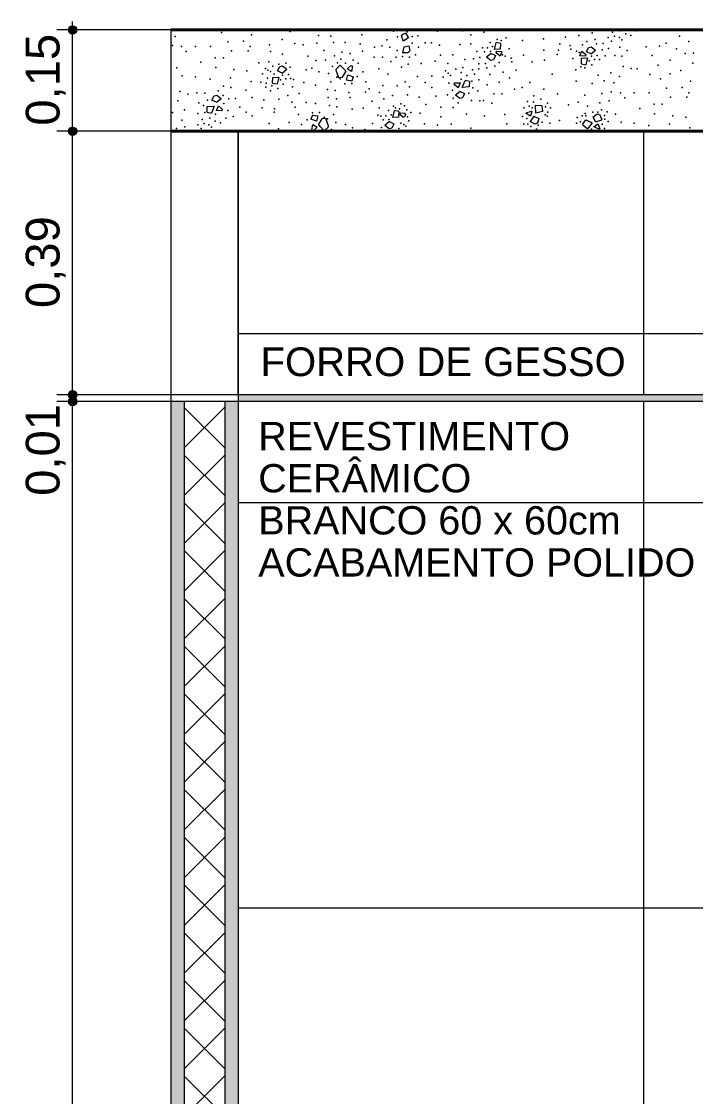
# Model space of a CAD drawing. Header units: metres. Extents: x -1.9 to 95.3, y -2.2 to 2.5.
# Drawn here: x 65.783 to 66.781, y 0.006 to 1.598 of the extents above; entities that cross this region are included whole.
import ezdxf

# ---------------------------------------------------------------- set-up
doc = ezdxf.new("R2010")
doc.units = ezdxf.units.M
doc.header["$MEASUREMENT"] = 0
for name, color, linetype in [('COTAS CORTE', 7, 'Continuous'), ('FORRO.EXEC', 7, 'Continuous'), ('LAJES.EST', 7, 'Continuous'), ('PAREDE CONSTRUIR', 7, 'Continuous')]:
    doc.layers.add(name, color=color, linetype=linetype)
for name, color, linetype, lineweight, true_color in [('COTAS CORTE_Caneta_No__25', 7, 'Continuous', 13, 0x982312), ('LAJES.EST_Caneta_No__97', 7, 'Continuous', 13, 0x6b6b6b), ('NOTAS-EXECUTIVO.ARQ_Caneta_No__12', 7, 'Continuous', 0, 0x030303), ('PAREDE CONSTRUIR_Caneta_No__97', 7, 'Continuous', 13, 0x6b6b6b)]:
    doc.layers.add(name, color=color, linetype=linetype, lineweight=lineweight, true_color=true_color)
for name, color, linetype, lineweight in [('FORRO.EXEC_Caneta_No__241', 7, 'Continuous', 13), ('LAJES.EST_Caneta_No__1', 7, 'Continuous', 40), ('LAJES.EST_Caneta_No__241', 7, 'Continuous', 13), ('PAREDE CONSTRUIR_Caneta_No__241', 7, 'Continuous', 13), ('PAREDE CONSTRUIR_Caneta_No__83', 84, 'Continuous', 0)]:
    doc.layers.add(name, color=color, linetype=linetype, lineweight=lineweight)
doc.styles.add('GENERATED_STYLE_1', font='arial.ttf')
doc.dimstyles.new('GENERATED_STYLE__2', dxfattribs={"dimtxt": 0.05, "dimasz": 0.02375, "dimexe": 0.18, "dimexo": 0.267183, "dimgap": 0, "dimtad": 1, "dimzin": 0, "dimdsep": 46, "dimtxsty": 'GENERATED_STYLE_1', "dimblk": 'ARROWHEAD_11', "dimblk1": 'ARROWHEAD_11', "dimblk2": 'ARROWHEAD_11', "dimcen": 0.09, "dimclrd": 256, "dimclre": 256, "dimclrt": 256, "dimadec": 0, "dimazin": 0, "dimtfac": 1, "dimtdec": 4, "dimtmove": 0, "dimatfit": 3, "dimfxl": 0, "dimtolj": 1, "dimtzin": 0, "dimarcsym": 0})

# ---------------------------------------------------------------- blocks, each defined once
blk = doc.blocks.new('*X242', base_point=(125.1682, -2.115))
at = {"layer": 'LAJES.EST_Caneta_No__241', "color": 7, "linetype": 'Continuous', "lineweight": 13}
for p, q in [((66.3517, 1.5801), (66.3456, 1.5773)), ((66.3483, 1.5684), (66.3456, 1.5773)), ((66.3517, 1.5801), (66.3564, 1.5732)), ((66.3493, 1.5598), (66.3473, 1.5512)), ((66.3564, 1.5732), (66.3483, 1.5684)), ((66.3493, 1.5598), (66.3566, 1.5613)), ((66.3566, 1.5613), (66.358, 1.5543)), ((66.4834, 1.5561), (66.486, 1.5664)), ((66.4924, 1.565), (66.486, 1.5664)), ((66.4924, 1.565), (66.4921, 1.5567)), ((66.6228, 1.559), (66.6269, 1.56)), ((66.6269, 1.56), (66.6332, 1.555)), ((66.3553, 1.551), (66.3473, 1.5512)), ((66.358, 1.5543), (66.3553, 1.551)), ((66.4784, 1.5502), (66.4715, 1.5447)), ((66.4779, 1.5397), (66.4715, 1.5447)), ((66.4784, 1.5502), (66.485, 1.547)), ((66.485, 1.547), (66.482, 1.5407)), ((66.4921, 1.5567), (66.4834, 1.5561)), ((66.486, 1.5509), (66.4867, 1.5535)), ((66.4918, 1.5461), (66.486, 1.5509)), ((66.4867, 1.5535), (66.4946, 1.5531)), ((66.4946, 1.5531), (66.4918, 1.5461)), ((66.6101, 1.5466), (66.613, 1.5536)), ((66.6181, 1.5462), (66.6101, 1.5466)), ((66.613, 1.5536), (66.6188, 1.5488)), ((66.6188, 1.5488), (66.6181, 1.5462)), ((66.6197, 1.5526), (66.6228, 1.559)), ((66.6264, 1.5494), (66.6197, 1.5526)), ((66.6264, 1.5494), (66.6332, 1.555)), ((66.1624, 1.5244), (66.1655, 1.5307)), ((66.1655, 1.5307), (66.1696, 1.5318)), ((66.1696, 1.5318), (66.1759, 1.5267)), ((66.2493, 1.5271), (66.2551, 1.5327)), ((66.2551, 1.5327), (66.2612, 1.5264)), ((66.2654, 1.5272), (66.2709, 1.5323)), ((66.2709, 1.5323), (66.2734, 1.5313)), ((66.2734, 1.5313), (66.272, 1.5235)), ((66.482, 1.5407), (66.4779, 1.5397)), ((66.6123, 1.5346), (66.6126, 1.543)), ((66.6123, 1.5346), (66.6188, 1.5332)), ((66.6126, 1.543), (66.6213, 1.5435)), ((66.6213, 1.5435), (66.6188, 1.5332)), ((66.155, 1.5064), (66.1553, 1.5147)), ((66.1553, 1.5147), (66.164, 1.5153)), ((66.164, 1.5153), (66.1615, 1.505)), ((66.1691, 1.5212), (66.1624, 1.5244)), ((66.1691, 1.5212), (66.1759, 1.5267)), ((66.2497, 1.5229), (66.2493, 1.5271)), ((66.2497, 1.5229), (66.2527, 1.5145)), ((66.2527, 1.5145), (66.2587, 1.5149)), ((66.2587, 1.5149), (66.2633, 1.5229)), ((66.2612, 1.5264), (66.2633, 1.5229)), ((66.2642, 1.5107), (66.2663, 1.5184)), ((66.272, 1.5235), (66.2654, 1.5272)), ((66.2663, 1.5184), (66.2747, 1.5155)), ((66.2724, 1.5092), (66.2747, 1.5155)), ((66.155, 1.5064), (66.1615, 1.505)), ((66.2724, 1.5092), (66.2642, 1.5107)), ((66.4239, 1.5043), (66.4245, 1.5069)), ((66.4297, 1.4995), (66.4239, 1.5043)), ((66.4245, 1.5069), (66.4325, 1.5066)), ((66.4325, 1.5066), (66.4297, 1.4995)), ((66.4358, 1.4996), (66.44, 1.5103)), ((66.4462, 1.5006), (66.4358, 1.4996)), ((66.4465, 1.5089), (66.44, 1.5103)), ((66.4465, 1.5089), (66.4462, 1.5006)), ((66.0652, 1.4811), (66.0683, 1.4875)), ((66.0719, 1.478), (66.0652, 1.4811)), ((66.0683, 1.4875), (66.0724, 1.4885)), ((66.0719, 1.478), (66.0787, 1.4835)), ((66.0724, 1.4885), (66.0787, 1.4835)), ((66.4325, 1.4941), (66.4256, 1.4885)), ((66.432, 1.4835), (66.4256, 1.4885)), ((66.4361, 1.4845), (66.432, 1.4835)), ((66.4325, 1.4941), (66.4391, 1.4909)), ((66.4391, 1.4909), (66.4361, 1.4845)), ((66.0578, 1.4632), (66.0581, 1.4715)), ((66.0581, 1.4715), (66.0686, 1.4724)), ((66.0686, 1.4724), (66.0643, 1.4618)), ((66.0718, 1.4655), (66.0747, 1.4725)), ((66.0798, 1.4651), (66.0718, 1.4655)), ((66.0747, 1.4725), (66.0805, 1.4678)), ((66.0805, 1.4678), (66.0798, 1.4651)), ((66.3329, 1.4552), (66.3355, 1.4655)), ((66.342, 1.4641), (66.3355, 1.4655)), ((66.5308, 1.4626), (66.5388, 1.4648)), ((66.5388, 1.4648), (66.5371, 1.4575)), ((66.5447, 1.4619), (66.5443, 1.4732)), ((66.5538, 1.4727), (66.5443, 1.4732)), ((66.5548, 1.4644), (66.5447, 1.4619)), ((66.5538, 1.4727), (66.5548, 1.4644)), ((66.0578, 1.4632), (66.0643, 1.4618)), ((66.2139, 1.459), (66.2116, 1.4528)), ((66.2201, 1.4499), (66.2116, 1.4528)), ((66.2139, 1.459), (66.2221, 1.4576)), ((66.2221, 1.4576), (66.2201, 1.4499)), ((66.2277, 1.4534), (66.223, 1.4454)), ((66.2336, 1.4537), (66.2277, 1.4534)), ((66.2366, 1.4453), (66.2336, 1.4537)), ((66.3279, 1.4493), (66.3211, 1.4437)), ((66.3279, 1.4493), (66.3346, 1.4461)), ((66.3416, 1.4558), (66.3329, 1.4552)), ((66.342, 1.4641), (66.3416, 1.4558)), ((66.3438, 1.4594), (66.3445, 1.4621)), ((66.3479, 1.4561), (66.3438, 1.4594)), ((66.3445, 1.4621), (66.3508, 1.4618)), ((66.3479, 1.4561), (66.3506, 1.4571)), ((66.3518, 1.4602), (66.3506, 1.4571)), ((66.3518, 1.4602), (66.3508, 1.4618)), ((66.5306, 1.4613), (66.5308, 1.4626)), ((66.5371, 1.4575), (66.5306, 1.4613)), ((66.5418, 1.4572), (66.5364, 1.4493)), ((66.5435, 1.4454), (66.5364, 1.4493)), ((66.5418, 1.4572), (66.5494, 1.4538)), ((66.5494, 1.4538), (66.5473, 1.447)), ((66.6141, 1.4448), (66.6186, 1.4518)), ((66.6186, 1.4518), (66.6281, 1.4474)), ((66.6295, 1.4566), (66.6354, 1.4606)), ((66.6333, 1.4492), (66.6295, 1.4566)), ((66.6333, 1.4492), (66.6424, 1.452)), ((66.6354, 1.4606), (66.6394, 1.4595)), ((66.6394, 1.4595), (66.6424, 1.452)), ((66.2129, 1.4369), (66.2143, 1.4448)), ((66.2154, 1.4359), (66.2129, 1.4369)), ((66.2143, 1.4448), (66.2209, 1.441)), ((66.2209, 1.441), (66.2154, 1.4359)), ((66.2252, 1.4419), (66.223, 1.4454)), ((66.2313, 1.4356), (66.2252, 1.4419)), ((66.2371, 1.4412), (66.2313, 1.4356)), ((66.2366, 1.4453), (66.2371, 1.4412)), ((66.3274, 1.4387), (66.3211, 1.4437)), ((66.3315, 1.4398), (66.3274, 1.4387)), ((66.3346, 1.4461), (66.3315, 1.4398)), ((66.5473, 1.447), (66.5435, 1.4454)), ((66.6141, 1.4448), (66.6212, 1.4384)), ((66.6281, 1.4474), (66.6212, 1.4384)), ((66.6308, 1.4414), (66.6367, 1.4461)), ((66.6384, 1.4381), (66.6308, 1.4414)), ((66.6367, 1.4461), (66.6394, 1.439)), ((66.6394, 1.439), (66.6384, 1.4381))]:
    blk.add_line(p, q, dxfattribs=at)
for p in [(66.0187, 1.5847), (66.0795, 1.5813), (66.1238, 1.5779), (66.1812, 1.5825), (66.2231, 1.577), (66.2282, 1.5844), (66.2413, 1.5756), (66.2871, 1.578), (66.3339, 1.5832), (66.3433, 1.5845), (66.3542, 1.5824), (66.3698, 1.5762), (66.399, 1.5831), (66.4362, 1.5835), (66.4487, 1.5779), (66.4678, 1.5815), (66.6086, 1.577), (66.6282, 1.5805), (66.6582, 1.5818), (66.6696, 1.5838), (66.6779, 1.5791), (66.6855, 1.5769), (66.6935, 1.5836), (66.7577, 1.5759), (66.0067, 1.562), (66.0107, 1.5751), (66.0202, 1.5606), (66.0407, 1.5604), (66.063, 1.5604), (66.0886, 1.5676), (66.1118, 1.5684), (66.1217, 1.5607), (66.1504, 1.5632), (66.1692, 1.5708), (66.1879, 1.5651), (66.2001, 1.5632), (66.2203, 1.5655), (66.2449, 1.5662), (66.2623, 1.5663), (66.2847, 1.5646), (66.3168, 1.5617), (66.3241, 1.5702), (66.3398, 1.5749), (66.3616, 1.5655), (66.3617, 1.5754), (66.3811, 1.5661), (66.3902, 1.5658), (66.4022, 1.5625), (66.4322, 1.5636), (66.4483, 1.5644), (66.477, 1.5665), (66.4807, 1.5604), (66.4875, 1.5707), (66.4935, 1.5692), (66.5007, 1.5735), (66.525, 1.5696), (66.5562, 1.572), (66.5801, 1.5642), (66.5889, 1.5744), (66.5955, 1.5618), (66.6141, 1.5629), (66.6205, 1.5681), (66.6326, 1.5707), (66.6348, 1.5644), (66.6445, 1.5647), (66.652, 1.5738), (66.657, 1.5682), (66.6612, 1.5756), (66.6685, 1.5739), (66.6723, 1.5704), (66.7084, 1.56), (66.7278, 1.5608), (66.7379, 1.5654), (66.7713, 1.5679), (66.0267, 1.5531), (66.0943, 1.5541), (66.1187, 1.5541), (66.1517, 1.5529), (66.1696, 1.549), (66.207, 1.546), (66.2307, 1.5547), (66.2466, 1.5467), (66.2577, 1.5519), (66.2699, 1.55), (66.288, 1.5538), (66.3054, 1.5448), (66.3061, 1.5594), (66.3175, 1.5449), (66.3285, 1.5595), (66.3378, 1.5446), (66.3396, 1.5546), (66.3475, 1.5456), (66.3577, 1.5447), (66.3665, 1.5481), (66.371, 1.5594), (66.4038, 1.5476), (66.4218, 1.5481), (66.4574, 1.5529), (66.4619, 1.5442), (66.4657, 1.5584), (66.469, 1.5526), (66.473, 1.5587), (66.4778, 1.5532), (66.4955, 1.5481), (66.4996, 1.5461), (66.5054, 1.5571), (66.5263, 1.5477), (66.5564, 1.5549), (66.5765, 1.5485), (66.5786, 1.5553), (66.5964, 1.5563), (66.6051, 1.5536), (66.6092, 1.5516), (66.627, 1.5464), (66.6357, 1.5471), (66.6429, 1.5555), (66.6474, 1.5467), (66.6522, 1.5575), (66.6617, 1.5471), (66.6691, 1.5597), (66.6723, 1.546), (66.6802, 1.5547), (66.717, 1.547), (66.7533, 1.557), (66.766, 1.5503), (66.7781, 1.5504), (66.0132, 1.5291), (66.0488, 1.5371), (66.0701, 1.5437), (66.0707, 1.5295), (66.082, 1.5437), (66.1346, 1.5363), (66.1445, 1.5278), (66.1492, 1.538), (66.1551, 1.5313), (66.1642, 1.5345), (66.1744, 1.5358), (66.181, 1.5299), (66.2132, 1.5282), (66.2188, 1.54), (66.2334, 1.5402), (66.2439, 1.5307), (66.2509, 1.5364), (66.2562, 1.5415), (66.2629, 1.5357), (66.2741, 1.5402), (66.2818, 1.5359), (66.3302, 1.5382), (66.3456, 1.5298), (66.3557, 1.5344), (66.3751, 1.5351), (66.3959, 1.5389), (66.4144, 1.5355), (66.4369, 1.5295), (66.4395, 1.5412), (66.4526, 1.5422), (66.4603, 1.535), (66.47, 1.5353), (66.4722, 1.529), (66.4842, 1.5315), (66.4907, 1.5368), (66.5084, 1.5434), (66.5093, 1.5379), (66.5394, 1.538), (66.5578, 1.5402), (66.5994, 1.5426), (66.6113, 1.5305), (66.6173, 1.5289), (66.624, 1.5393), (66.6277, 1.5332), (66.6318, 1.541), (66.639, 1.5413), (66.6739, 1.531), (66.7262, 1.533), (66.7439, 1.5405), (66.7773, 1.5358), (66.0212, 1.5173), (66.0407, 1.5156), (66.0928, 1.5139), (66.0977, 1.5264), (66.117, 1.5247), (66.1402, 1.5201), (66.1476, 1.5138), (66.1478, 1.5253), (66.1519, 1.5233), (66.1574, 1.5195), (66.1697, 1.5182), (66.1745, 1.5127), (66.1785, 1.5188), (66.1817, 1.513), (66.2047, 1.526), (66.2232, 1.5231), (66.2376, 1.5204), (66.2501, 1.515), (66.2551, 1.5124), (66.2803, 1.5161), (66.2886, 1.5231), (66.3122, 1.5272), (66.3258, 1.5193), (66.3696, 1.5161), (66.3906, 1.5167), (66.4077, 1.5153), (66.4112, 1.5247), (66.415, 1.5212), (66.4186, 1.5177), (66.4265, 1.5269), (66.434, 1.5119), (66.4343, 1.5221), (66.4426, 1.5174), (66.451, 1.5257), (66.4539, 1.5194), (66.4602, 1.5274), (66.4766, 1.5191), (66.4962, 1.5227), (66.5059, 1.5139), (66.5159, 1.5253), (66.569, 1.5195), (66.6041, 1.5261), (66.6369, 1.5182), (66.656, 1.5217), (66.6685, 1.5161), (66.6859, 1.5278), (66.695, 1.5275), (66.7136, 1.5189), (66.7293, 1.5127), (66.7437, 1.5202), (66.7594, 1.525), (66.0624, 1.5119), (66.0822, 1.502), (66.093, 1.4996), (66.1151, 1.496), (66.1233, 1.5086), (66.1374, 1.5077), (66.1447, 1.5003), (66.1453, 1.506), (66.154, 1.5023), (66.1627, 1.4982), (66.1667, 1.5111), (66.1704, 1.5049), (66.1844, 1.5006), (66.1861, 1.5115), (66.2013, 1.5071), (66.2185, 1.5034), (66.2361, 1.497), (66.2414, 1.5082), (66.262, 1.5054), (66.2723, 1.5058), (66.2929, 1.5083), (66.2981, 1.4976), (66.3182, 1.5028), (66.3394, 1.5021), (66.3512, 1.5083), (66.3577, 1.5006), (66.381, 1.5071), (66.3907, 1.4999), (66.4157, 1.5064), (66.45, 1.5092), (66.4517, 1.4991), (66.4602, 1.5109), (66.4725, 1.5039), (66.4905, 1.5075), (66.5132, 1.4975), (66.5244, 1.4999), (66.5357, 1.5073), (66.5566, 1.4972), (66.6045, 1.5093), (66.6281, 1.5058), (66.6459, 1.5096), (66.6605, 1.5065), (66.7384, 1.499), (66.7616, 1.4998), (66.7736, 1.5094), (66.0174, 1.4941), (66.0296, 1.49), (66.0427, 1.4921), (66.0548, 1.4913), (66.0587, 1.4808), (66.0743, 1.4951), (66.0819, 1.4881), (66.0903, 1.483), (66.1002, 1.4836), (66.1248, 1.485), (66.142, 1.4817), (66.1519, 1.4949), (66.1643, 1.4825), (66.1774, 1.4877), (66.1945, 1.491), (66.237, 1.485), (66.2474, 1.4953), (66.2494, 1.4832), (66.2679, 1.4924), (66.27, 1.485), (66.2923, 1.4928), (66.3135, 1.4924), (66.3196, 1.4828), (66.3327, 1.488), (66.3549, 1.4888), (66.3722, 1.4855), (66.3967, 1.4869), (66.4141, 1.489), (66.4216, 1.4959), (66.4225, 1.4839), (66.4457, 1.4913), (66.4496, 1.4807), (66.4587, 1.4949), (66.4674, 1.4805), (66.4824, 1.4904), (66.4942, 1.4904), (66.542, 1.4875), (66.5521, 1.4824), (66.5769, 1.4904), (66.6175, 1.4883), (66.6427, 1.4908), (66.6536, 1.4802), (66.6566, 1.4934), (66.67, 1.492), (66.6765, 1.4845), (66.6905, 1.4918), (66.7128, 1.4918), (66.7441, 1.4855), (66.7685, 1.4855), (66.7715, 1.4921), (66.0146, 1.48), (66.0245, 1.4665), (66.0456, 1.4772), (66.0526, 1.473), (66.0828, 1.4762), (66.0887, 1.4656), (66.1063, 1.4706), (66.1393, 1.4699), (66.1576, 1.4684), (66.1835, 1.4781), (66.1883, 1.4707), (66.2047, 1.4777), (66.2185, 1.4759), (66.239, 1.4729), (66.2503, 1.4713), (66.2729, 1.4677), (66.2892, 1.4694), (66.3025, 1.4795), (66.3126, 1.4699), (66.3265, 1.4655), (66.3342, 1.4723), (66.337, 1.4698), (66.343, 1.4682), (66.3451, 1.4756), (66.3502, 1.4726), (66.3539, 1.4669), (66.3819, 1.4745), (66.404, 1.4709), (66.4222, 1.47), (66.43, 1.477), (66.4617, 1.48), (66.4796, 1.4764), (66.5272, 1.4699), (66.5323, 1.4789), (66.5348, 1.4724), (66.5393, 1.4698), (66.5413, 1.4779), (66.5589, 1.4713), (66.5623, 1.4767), (66.5667, 1.4696), (66.5932, 1.4741), (66.6077, 1.478), (66.6215, 1.472), (66.6394, 1.4772), (66.6422, 1.4667), (66.6986, 1.4685), (66.7199, 1.4751), (66.7319, 1.4751), (66.0065, 1.463), (66.0204, 1.4513), (66.0442, 1.4612), (66.0504, 1.4526), (66.0544, 1.4628), (66.0618, 1.4546), (66.0701, 1.4499), (66.0704, 1.4601), (66.0857, 1.4544), (66.0966, 1.4568), (66.116, 1.4634), (66.1245, 1.4577), (66.1575, 1.4632), (66.1935, 1.4599), (66.206, 1.4521), (66.214, 1.4625), (66.2244, 1.4628), (66.2313, 1.4558), (66.2363, 1.4533), (66.245, 1.46), (66.3109, 1.459), (66.3153, 1.4575), (66.3185, 1.4517), (66.3225, 1.4578), (66.3273, 1.4523), (66.3303, 1.4594), (66.3549, 1.4562), (66.3567, 1.4504), (66.3596, 1.4628), (66.3737, 1.4619), (66.4041, 1.4566), (66.442, 1.4602), (66.4688, 1.4578), (66.4987, 1.46), (66.5252, 1.4567), (66.5317, 1.454), (66.554, 1.4487), (66.5585, 1.4594), (66.5615, 1.4574), (66.5626, 1.4632), (66.5797, 1.4509), (66.6061, 1.4553), (66.6111, 1.4491), (66.6133, 1.4577), (66.6178, 1.4615), (66.6189, 1.458), (66.6291, 1.4635), (66.6368, 1.4635), (66.6465, 1.4582), (66.6472, 1.4527), (66.6505, 1.464), (66.652, 1.4493), (66.663, 1.4605), (66.671, 1.4487), (66.7205, 1.4609), (66.7475, 1.4578), (66.7668, 1.4561), (66.0128, 1.4389), (66.0248, 1.4415), (66.027, 1.4352), (66.0367, 1.4355), (66.0442, 1.4446), (66.0492, 1.439), (66.0534, 1.4464), (66.0607, 1.4447), (66.0645, 1.4412), (66.0777, 1.4477), (66.1301, 1.4362), (66.1499, 1.4467), (66.1635, 1.4388), (66.1795, 1.448), (66.1978, 1.4451), (66.2424, 1.4375), (66.2488, 1.4478), (66.2631, 1.4452), (66.2732, 1.44), (66.2913, 1.4374), (66.3029, 1.4467), (66.316, 1.4406), (66.3328, 1.436), (66.3419, 1.4392), (66.3451, 1.4472), (66.3491, 1.4452), (66.3525, 1.4427), (66.38, 1.4458), (66.3993, 1.4441), (66.4192, 1.4455), (66.4486, 1.4395), (66.5016, 1.4461), (66.5272, 1.4453), (66.5331, 1.4457), (66.5372, 1.4419), (66.5458, 1.438), (66.548, 1.4439), (66.5653, 1.447), (66.605, 1.447), (66.6094, 1.4361), (66.6272, 1.4379), (66.6431, 1.4453), (66.6465, 1.4391), (66.6905, 1.447), (66.7122, 1.4433), (66.7426, 1.4453), (66.7731, 1.44)]:
    blk.add_point(p, dxfattribs=at)
blk = doc.blocks.new('*D243', base_point=(125.1682, -2.115))
at = {"layer": 'COTAS CORTE_Caneta_No__25', "linetype": 'Continuous', "lineweight": 13, "true_color": 0x982312}
for points in [[(65.8524, 1.035), (65.8529, 1.0326), (65.8543, 1.0306), (65.8563, 1.0292), (65.8587, 1.0287), (65.8611, 1.0292), (65.8631, 1.0306), (65.8645, 1.0326), (65.8649, 1.035), (65.8645, 1.0374), (65.8631, 1.0394), (65.8611, 1.0408), (65.8587, 1.0413), (65.8563, 1.0408), (65.8543, 1.0394), (65.8529, 1.0374)], [(65.8524, -2.115), (65.8529, -2.1174), (65.8543, -2.1194), (65.8563, -2.1208), (65.8587, -2.1213), (65.8611, -2.1208), (65.8631, -2.1194), (65.8645, -2.1174), (65.8649, -2.115), (65.8645, -2.1126), (65.8631, -2.1106), (65.8611, -2.1092), (65.8587, -2.1088), (65.8563, -2.1092), (65.8543, -2.1106), (65.8529, -2.1126)]]:
    blk.add_hatch(color=24, dxfattribs=at).paths.add_polyline_path(points)
at = {"layer": 'COTAS CORTE_Caneta_No__25', "color": 24, "linetype": 'Continuous', "lineweight": 13, "true_color": 0x982312}
for p, q in [((65.8524, 1.035), (65.8352, 1.035)), ((66.1259, 1.035), (65.8649, 1.035)), ((65.8587, -2.1088), (65.8587, 1.0287)), ((65.8524, -2.115), (65.8352, -2.115)), ((66.1259, -2.115), (65.8649, -2.115)), ((65.8587, -2.1275), (65.8587, -2.1213))]:
    blk.add_line(p, q, dxfattribs=at)
for centre in [(65.8587, 1.035), (65.8587, -2.115)]:
    blk.add_circle(centre, 0.00625, dxfattribs=at)
at = {"layer": 'COTAS CORTE_Caneta_No__25', "color": 24, "lineweight": 13, "true_color": 0x982312, "char_height": 0.05, "attachment_point": 7, "rotation": 90, "style": 'GENERATED_STYLE_1'}
for s, insert in [('\\A1;{\\pql;\\fArial|b0|i0|c0|p0;\\W1.000000;0,01}', (65.8487, 0.8953)), ('\\A1;{\\pql;\\fArial|b0|i0|c0|p0;\\W1.000000;3,15}', (65.8487, -0.6735))]:
    blk.add_mtext(s, dxfattribs=dict(at, insert=insert))
blk = doc.blocks.new('ARROWHEAD_11')
at = {"color": 0, "linetype": 'Continuous', "lineweight": 0}
blk.add_line((0, 0), (-1, 0), dxfattribs=at)
at = {"color": 0, "linetype": 'Continuous', "lineweight": 0, "const_width": 0.25, "flags": 128}
blk.add_lwpolyline([(-0.125, 0, 1), (0.125, 0, 1)], format="xyb", close=True, dxfattribs=at)
blk = doc.blocks.new('*D244', base_point=(125.1682, -2.115))
at = {"layer": 'COTAS CORTE_Caneta_No__25', "linetype": 'Continuous', "lineweight": 13, "true_color": 0x982312}
for points in [[(65.8524, 1.045), (65.8529, 1.0426), (65.8543, 1.0406), (65.8563, 1.0392), (65.8587, 1.0387), (65.8611, 1.0392), (65.8631, 1.0406), (65.8645, 1.0426), (65.8649, 1.045), (65.8645, 1.0474), (65.8631, 1.0494), (65.8611, 1.0508), (65.8587, 1.0512), (65.8563, 1.0508), (65.8543, 1.0494), (65.8529, 1.0474)], [(65.8524, 1.035), (65.8529, 1.0326), (65.8543, 1.0306), (65.8563, 1.0292), (65.8587, 1.0287), (65.8611, 1.0292), (65.8631, 1.0306), (65.8645, 1.0326), (65.8649, 1.035), (65.8645, 1.0374), (65.8631, 1.0394), (65.8611, 1.0408), (65.8587, 1.0413), (65.8563, 1.0408), (65.8543, 1.0394), (65.8529, 1.0374)]]:
    blk.add_hatch(color=24, dxfattribs=at).paths.add_polyline_path(points)
at = {"layer": 'COTAS CORTE_Caneta_No__25', "color": 24, "linetype": 'Continuous', "lineweight": 13, "true_color": 0x982312}
for p, q in [((65.8524, 1.045), (65.8352, 1.045)), ((65.8524, 1.035), (65.8352, 1.035)), ((65.8587, 1.035), (65.8587, 1.0387)), ((66.1259, 1.045), (65.8649, 1.045)), ((66.1259, 1.035), (65.8649, 1.035))]:
    blk.add_line(p, q, dxfattribs=at)
for centre in [(65.8587, 1.045), (65.8587, 1.035)]:
    blk.add_circle(centre, 0.00625, dxfattribs=at)
blk = doc.blocks.new('*D245', base_point=(125.1682, -2.115))
at = {"layer": 'COTAS CORTE_Caneta_No__25', "linetype": 'Continuous', "lineweight": 13, "true_color": 0x982312}
for points in [[(65.8524, 1.435), (65.8529, 1.4326), (65.8543, 1.4306), (65.8563, 1.4292), (65.8587, 1.4287), (65.8611, 1.4292), (65.8631, 1.4306), (65.8645, 1.4326), (65.8649, 1.435), (65.8645, 1.4374), (65.8631, 1.4394), (65.8611, 1.4408), (65.8587, 1.4413), (65.8563, 1.4408), (65.8543, 1.4394), (65.8529, 1.4374)], [(65.8524, 1.045), (65.8529, 1.0426), (65.8543, 1.0406), (65.8563, 1.0392), (65.8587, 1.0387), (65.8611, 1.0392), (65.8631, 1.0406), (65.8645, 1.0426), (65.8649, 1.045), (65.8645, 1.0474), (65.8631, 1.0494), (65.8611, 1.0508), (65.8587, 1.0512), (65.8563, 1.0508), (65.8543, 1.0494), (65.8529, 1.0474)]]:
    blk.add_hatch(color=24, dxfattribs=at).paths.add_polyline_path(points)
at = {"layer": 'COTAS CORTE_Caneta_No__25', "color": 24, "linetype": 'Continuous', "lineweight": 13, "true_color": 0x982312}
for p, q in [((65.8524, 1.435), (65.8352, 1.435)), ((66.1259, 1.435), (65.8649, 1.435)), ((65.8587, 1.0512), (65.8587, 1.4287)), ((65.8524, 1.045), (65.8352, 1.045)), ((66.1259, 1.045), (65.8649, 1.045))]:
    blk.add_line(p, q, dxfattribs=at)
for centre in [(65.8587, 1.435), (65.8587, 1.045)]:
    blk.add_circle(centre, 0.00625, dxfattribs=at)
at = {"layer": 'COTAS CORTE_Caneta_No__25', "color": 24, "lineweight": 13, "true_color": 0x982312, "insert": (65.8487, 1.1733), "char_height": 0.05, "attachment_point": 7, "rotation": 90, "style": 'GENERATED_STYLE_1'}
blk.add_mtext('\\A1;{\\pql;\\fArial|b0|i0|c0|p0;\\W1.000000;0,39}', dxfattribs=at)
blk = doc.blocks.new('*D246', base_point=(125.1682, -2.115))
at = {"layer": 'COTAS CORTE_Caneta_No__25', "linetype": 'Continuous', "lineweight": 13, "true_color": 0x982312}
for points in [[(65.8524, 1.585), (65.8529, 1.5826), (65.8543, 1.5806), (65.8563, 1.5792), (65.8587, 1.5788), (65.8611, 1.5792), (65.8631, 1.5806), (65.8645, 1.5826), (65.8649, 1.585), (65.8645, 1.5874), (65.8631, 1.5894), (65.8611, 1.5908), (65.8587, 1.5913), (65.8563, 1.5908), (65.8543, 1.5894), (65.8529, 1.5874)], [(65.8524, 1.435), (65.8529, 1.4326), (65.8543, 1.4306), (65.8563, 1.4292), (65.8587, 1.4287), (65.8611, 1.4292), (65.8631, 1.4306), (65.8645, 1.4326), (65.8649, 1.435), (65.8645, 1.4374), (65.8631, 1.4394), (65.8611, 1.4408), (65.8587, 1.4412), (65.8563, 1.4408), (65.8543, 1.4394), (65.8529, 1.4374)]]:
    blk.add_hatch(color=24, dxfattribs=at).paths.add_polyline_path(points)
at = {"layer": 'COTAS CORTE_Caneta_No__25', "color": 24, "linetype": 'Continuous', "lineweight": 13, "true_color": 0x982312}
for p, q in [((65.8587, 1.5913), (65.8587, 1.5975)), ((65.8524, 1.585), (65.8352, 1.585)), ((65.8587, 1.4412), (65.8587, 1.5788)), ((66.1259, 1.585), (65.8649, 1.585)), ((65.8524, 1.435), (65.8352, 1.435)), ((66.1259, 1.435), (65.8649, 1.435))]:
    blk.add_line(p, q, dxfattribs=at)
for centre in [(65.8587, 1.585), (65.8587, 1.435)]:
    blk.add_circle(centre, 0.00625, dxfattribs=at)
at = {"layer": 'COTAS CORTE_Caneta_No__25', "color": 24, "lineweight": 13, "true_color": 0x982312, "insert": (65.8487, 1.4433), "char_height": 0.05, "attachment_point": 7, "rotation": 90, "style": 'GENERATED_STYLE_1'}
blk.add_mtext('\\A1;{\\pql;\\fArial|b0|i0|c0|p0;\\W1.000000;0,15}', dxfattribs=at)

msp = doc.modelspace()

# ---------------------------------------------------------------- hatches: boundary and pattern name
at = {"layer": 'FORRO.EXEC', "linetype": 'Continuous', "lineweight": 0, "true_color": 0xffffff}
msp.add_hatch(color=7, dxfattribs=at).paths.add_polyline_path([(66.1041, 1.035), (68.4541, 1.035), (68.4541, 1.045), (66.1041, 1.045)])
at = {"layer": 'PAREDE CONSTRUIR', "linetype": 'Continuous', "lineweight": 0, "true_color": 0xffffff}
for points in [[(66.0041, 1.035), (66.0041, -2.115), (66.0241, -2.115), (66.0241, 1.035)], [(66.1041, 1.035), (66.0841, 1.035), (66.0841, -2.115), (66.1041, -2.115)]]:
    msp.add_hatch(color=7, dxfattribs=at).paths.add_polyline_path(points)
at = {"layer": 'PAREDE CONSTRUIR_Caneta_No__83', "linetype": 'Continuous', "lineweight": 0}
h = msp.add_hatch(dxfattribs=at)
h.set_pattern_fill('Placomur_0011', color=84, style=0, pattern_type=2)
h.set_pattern_definition([(45, (125.168163, -2.115), (-0.03535534, 0.03535534), []), (135, (125.168163, -2.115), (0.03535534, 0.03535534), [])])
h.paths.add_polyline_path([(66.0241, -2.115), (66.0841, -2.115), (66.0841, 1.035), (66.0241, 1.035)])
at = {"layer": 'PAREDE CONSTRUIR_Caneta_No__97', "linetype": 'Continuous', "lineweight": 13, "true_color": 0x6b6b6b}
h = msp.add_hatch(dxfattribs=at)
h.set_pattern_fill('Ceramica_60_x_60_0011', color=251, style=0, pattern_type=2)
h.set_pattern_definition([(0, (66.1041, -2.115), (0, 0.6), []), (90, (66.1041, -2.115), (-0.6, 0), [])])
h.paths.add_polyline_path([(66.1041, 1.045), (68.4541, 1.045), (68.4541, 1.435), (66.1041, 1.435)])
h = msp.add_hatch(dxfattribs=at)
h.set_pattern_fill('Ceramica_60_x_60_0011', color=251, style=0, pattern_type=2)
h.set_pattern_definition([(360, (66.1041, -2.115), (0, 0.6), []), (90, (66.1041, -2.115), (-0.6, 0), [])])
h.paths.add_polyline_path([(66.1041, -1.305), (66.1045, -1.3024), (66.1071, -1.2979), (66.1115, -1.2953), (66.1141, -1.295), (66.6141, -1.295), (66.6167, -1.2953), (66.6212, -1.2979), (66.6238, -1.3024), (66.6241, -1.305), (66.6241, -1.345), (66.5741, -1.345), (66.5142, -1.3645), (66.4772, -1.4154), (66.4091, -1.625), (66.2691, -1.625), (66.269, -1.6251), (66.2442, -2.1149), (66.2441, -2.115), (68.4351, -2.115), (68.4351, -0.013), (68.4351, 0.037), (68.4541, 0.037), (68.4541, 1.035), (66.1041, 1.035), (66.1041, -0.8643), (66.2141, -0.8643), (66.2141, -0.8743), (66.1441, -0.8743), (66.1441, -0.9043), (66.2391, -0.911), (66.2391, -0.9293), (66.1441, -0.9293), (66.1441, -0.9343), (66.1041, -0.9343)])
h.paths.add_polyline_path([(67.7191, 0.045), (66.8391, 0.045), (66.8391, 0.925), (67.7191, 0.925)], flags=0)

# ---------------------------------------------------------------- linework, layer by layer
at = {"layer": 'FORRO.EXEC_Caneta_No__241', "color": 7, "linetype": 'Continuous', "lineweight": 13}
for p, q in [((66.0041, 1.045), (66.0041, 1.035)), ((66.1041, 1.045), (66.1041, 1.035)), ((68.4541, 1.045), (66.1041, 1.045)), ((68.4541, 1.035), (66.1041, 1.035))]:
    msp.add_line(p, q, dxfattribs=at)
at = {"layer": 'LAJES.EST_Caneta_No__1', "color": 7, "linetype": 'Continuous', "lineweight": 40}
for p, q in [((68.4541, 1.585), (66.0041, 1.585)), ((68.4541, 1.435), (66.0041, 1.435))]:
    msp.add_line(p, q, dxfattribs=at)
at = {"layer": 'LAJES.EST_Caneta_No__97', "color": 251, "linetype": 'Continuous', "lineweight": 13, "true_color": 0x6b6b6b}
msp.add_line((66.0041, 1.585), (66.0041, 1.435), dxfattribs=at)
at = {"layer": 'PAREDE CONSTRUIR_Caneta_No__241', "color": 7, "linetype": 'Continuous', "lineweight": 13}
for p, q in [((66.0041, 1.435), (66.0041, 1.045)), ((66.1041, 1.045), (66.1041, 1.435)), ((68.4541, 1.135), (66.1041, 1.135)), ((66.0041, 1.035), (66.0041, -2.015)), ((66.0241, 1.035), (66.0241, -2.115)), ((66.0841, 1.035), (66.0841, -2.115)), ((66.1041, 1.035), (66.1041, -2.115))]:
    msp.add_line(p, q, dxfattribs=at)
at = {"layer": 'PAREDE CONSTRUIR_Caneta_No__241', "color": 7, "linetype": 'Continuous', "lineweight": 13, "flags": 128}
msp.add_lwpolyline([(66.1041, 1.035), (66.0841, 1.035), (66.0241, 1.035), (66.0041, 1.035)], dxfattribs=at)

# ---------------------------------------------------------------- block references
at = {"layer": 'LAJES.EST', "lineweight": 0}
msp.add_blockref('*X242', (125.1682, -2.115), dxfattribs=at)

# ---------------------------------------------------------------- texts
at = {"layer": 'NOTAS-EXECUTIVO.ARQ_Caneta_No__12', "color": 18, "linetype": 'Continuous', "lineweight": 0, "true_color": 0x030303, "insert": (66.4075, 1.115), "char_height": 0.0425, "attachment_point": 2, "style": 'GENERATED_STYLE_1'}
msp.add_mtext('\\A1;{\\pqc;\\fArial|b0|i0|c0|p0;\\W1.000000;FORRO DE \\fArial|b0|i0|c0|p0;\\W1.000000;GESSO}', dxfattribs=at)
at = {"layer": 'NOTAS-EXECUTIVO.ARQ_Caneta_No__12', "color": 18, "linetype": 'Continuous', "lineweight": 0, "true_color": 0x030303, "insert": (66.1337, 1.0046), "char_height": 0.041905, "width": 0.74499, "attachment_point": 1, "line_spacing_factor": 0.892098, "style": 'GENERATED_STYLE_1'}
msp.add_mtext('\\A1;{\\pql;\\fArial|b0|i0|c0|p0;\\W1.000000;REVESTIMENTO CERÂMICO\\P\\pql;\\fArial|b0|i0|c0|p0;\\W1.000000;BRANCO 60 x 60cm\\P\\pql;\\fArial|b0|i0|c0|p0;\\W1.000000;ACABAMENTO POLIDO\\fArial|b0|i0|c0|p0;\\W1.000000; }', dxfattribs=at)

# ---------------------------------------------------------------- dimensions: what is measured, and where the dimension line sits
at = {"layer": 'COTAS CORTE', "color": 24, "linetype": 'Continuous', "lineweight": 13, "true_color": 0x982312}
for base, p1, p2, picture, middle in [((65.8587, 1.585), (67.3291, 1.435), (67.3291, 1.585), '*D246', (65.8237, 1.508)), ((65.8587, 1.435), (67.2791, 1.045), (67.3291, 1.435), '*D245', (65.8237, 1.238)), ((65.8587, 1.045), (67.2791, 1.035), (67.2791, 1.045), '*D244', (65.8237, 0.96)), ((65.8587, 1.035), (68.4541, -2.115), (67.2791, 1.035), '*D243', (65.8237, -0.6087))]:
    dim = msp.add_linear_dim(base=base, p1=p1, p2=p2, angle=90, dimstyle='GENERATED_STYLE__2', dxfattribs=at)
    dim.commit()
    dim.dimension.update_dxf_attribs({"geometry": picture, "text_midpoint": middle, "dimtype": 160, "text_rotation": 90})

doc.saveas('drawing.dxf')
